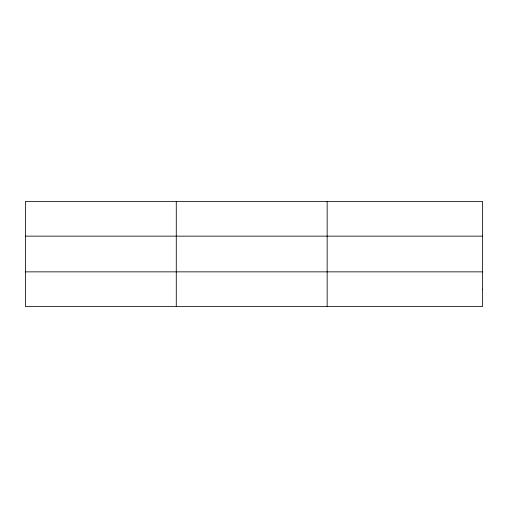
<?xml version="1.0" encoding="UTF-8"?>
<svg xmlns="http://www.w3.org/2000/svg" width="508" height="508" viewBox="0 0 508 508"><rect width="100%" height="100%" fill="white"/><g stroke="black" fill="none" stroke-linecap="round" stroke-linejoin="round"><path stroke-width="0.76" d="M176.276 201.473L176.276 306.527M327.152 201.473L327.152 306.527M25.4 236.144L482.6 236.144M25.4 271.856L482.6 271.856M482.6 289.192L482.6 306.527L25.4 306.527L25.4 201.473L482.6 201.473L482.6 289.192"/></g></svg>
